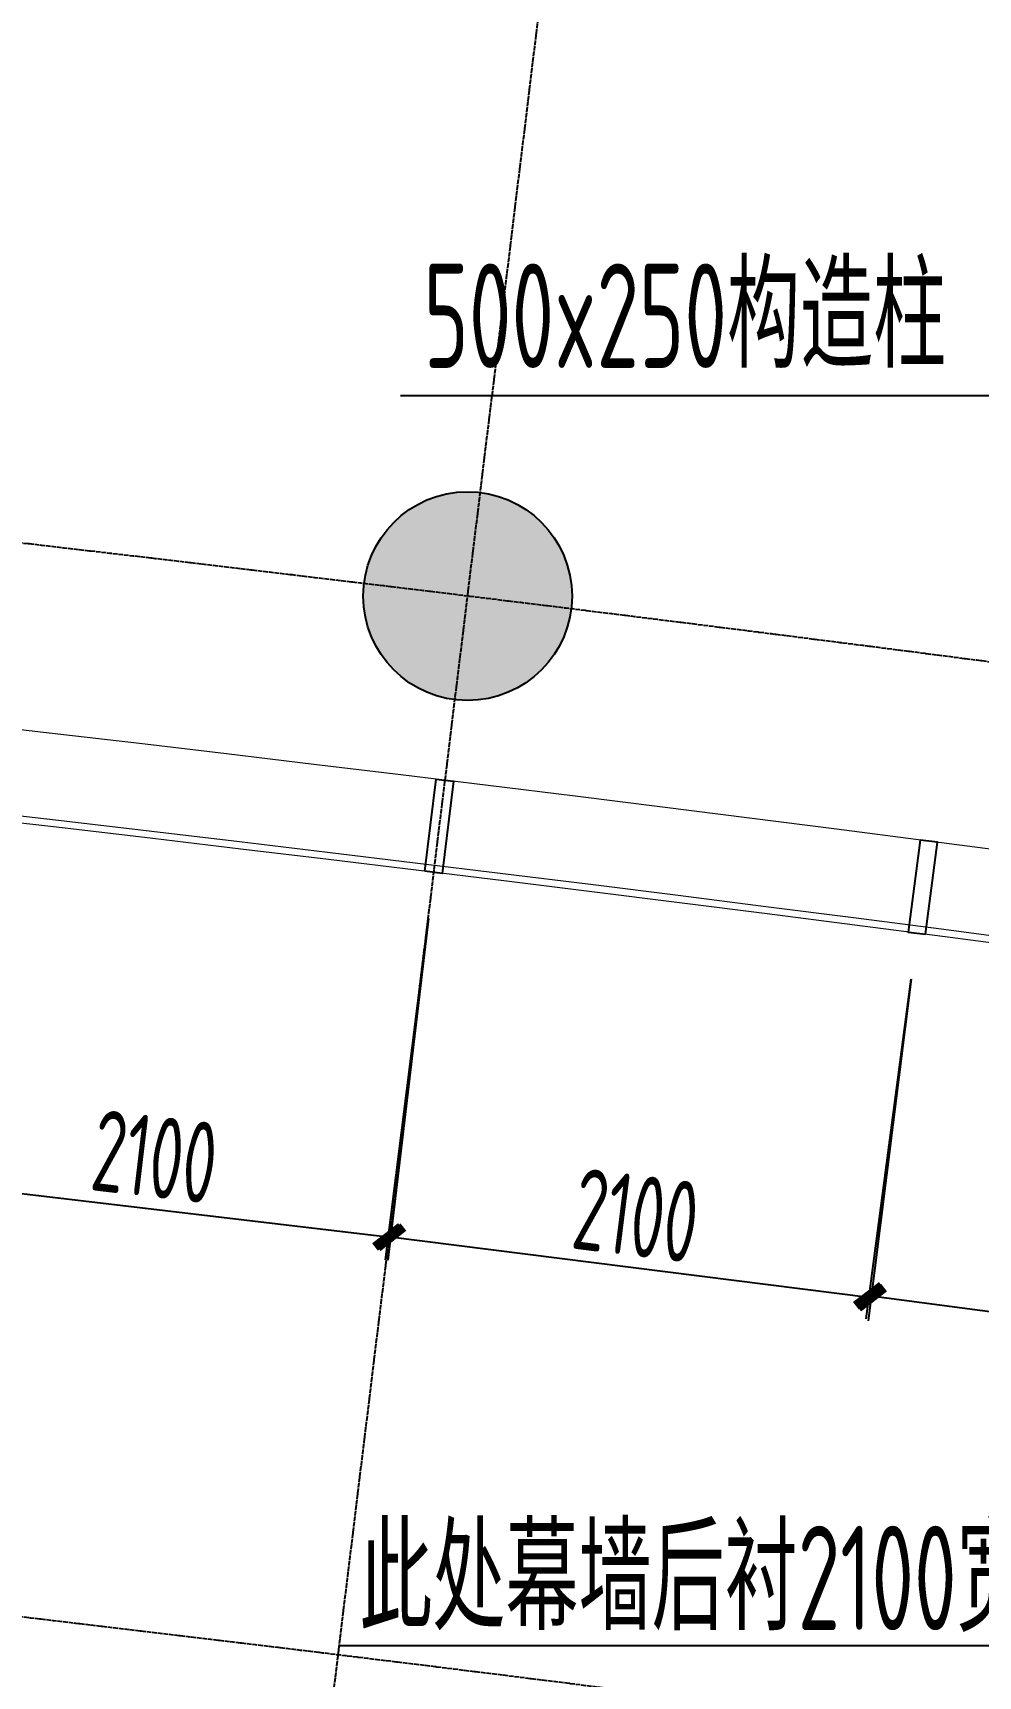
# Model space of a CAD drawing. Header units: millimetres. Extents: x 11677979 to 24947533, y -12764720 to -6308891.
# Drawn here: x 11812495 to 11816570, y -6407306 to -6400220 of the extents above; entities that cross this region are included whole.
import ezdxf
from ezdxf.enums import TextEntityAlignment as Align

# ---------------------------------------------------------------- set-up
doc = ezdxf.new("R2010")
doc.units = ezdxf.units.MM
doc.header["$LTSCALE"] = 10
for name, pattern in [('A2-RG-AXIS$0$CENTER', [2, 1.25, -0.25, 0.25, -0.25]), ('A2-RG-AXIS$0$DOTE', [2.4200000000000004, 2, -0.2, 0.02, -0.2]), ('A2-RI-F4$0$A2-RG-AXIS$0$CENTER', [2, 1.25, -0.25, 0.25, -0.25]), ('A2-RI-F4$0$A2-RG-AXIS$0$DOTE', [2.4200000000000004, 2, -0.2, 0.02, -0.2]), ('A2-RI-F4$0$HIDDEN', [0.375, 0.25, -0.125])]:
    doc.linetypes.add(name, pattern=pattern)
for name, color, linetype in [('A2-RB-F4$0$A-DIMS-100', 1, 'Continuous'), ('A2-RG-AXIS$0$A-GRID', 1, 'A2-RG-AXIS$0$CENTER'), ('A2-RI-F4$0$A-SYMB', 4, 'Continuous'), ('A2-RI-F4$0$A-SYMB-AREA', 4, 'Continuous'), ('A2-RI-F4$0$A-SYMB-NAME', 4, 'Continuous'), ('A2-RI-F4$0$A2-RB-F4$0$A-DIMS-100', 1, 'Continuous'), ('A2-RI-F4$0$A2-RG-AXIS$0$A-GRID', 1, 'A2-RI-F4$0$A2-RG-AXIS$0$CENTER'), ('A2-RI-F4$0$A2-RS-F4$0$A-HATH-GRAY', 8, 'Continuous'), ('A2-RI-F4$0$A2-RS-F4$0$A-WALL-CONC', 6, 'Continuous'), ('A2-RI-F4$0$an-wndw-mull-v', 3, 'Continuous'), ('A2-RI-F4$0$防火卷帘门', 20, 'Continuous'), ('A2-RS-F4$0$A-HATH-GRAY', 8, 'Continuous'), ('A2-RS-F4$0$A-WALL-CONC', 6, 'Continuous')]:
    doc.layers.add(name, color=color, linetype=linetype)
doc.layers.add('A2-RI-F4$0$A-GLAZ', color=140, linetype='Continuous', lineweight=5)
doc.styles.add('A2-RB-F4$0$XD2008', font='hzs.shx', dxfattribs={"width": 0.7, "bigfont": 'hztxt.shx'})
doc.styles.add('A2-RI-F4$0$A2-RB-F4$0$XD2008', font='hzs.shx', dxfattribs={"width": 0.7, "bigfont": 'hztxt.shx'})
doc.styles.add('A2-RI-F4$0$ECADI', font='hzs.shx', dxfattribs={"width": 0.7, "bigfont": 'hztxt.shx'})
doc.dimstyles.new('A2-RB-F4$0$XD100$0', dxfattribs={"dimscale": 100, "dimtxt": 3.5, "dimasz": 1, "dimexe": 1, "dimexo": 2, "dimgap": 0.5, "dimtad": 1, "dimdec": 0, "dimdsep": 46, "dimtxsty": 'A2-RB-F4$0$XD2008', "dimblk1": 'A2-RB-F4$0$_ArchTick', "dimblk2": 'A2-RB-F4$0$_ArchTick', "dimsah": 1, "dimcen": 2.5, "dimclrt": 4, "dimaunit": 1, "dimadec": 0, "dimazin": 0, "dimtfac": 1, "dimtdec": 0, "dimtix": 1, "dimtmove": 1, "dimatfit": 3, "dimfxl": 0, "dimtolj": 1, "dimtzin": 0, "dimarcsym": 0})
doc.dimstyles.new('A2-RI-F4$0$A2-RB-F4$0$XD100$0', dxfattribs={"dimscale": 100, "dimtxt": 3.5, "dimasz": 1, "dimexe": 1, "dimexo": 2, "dimgap": 0.5, "dimtad": 1, "dimdec": 0, "dimdsep": 46, "dimtxsty": 'A2-RI-F4$0$A2-RB-F4$0$XD2008', "dimblk1": 'A2-RI-F4$0$A2-RB-F4$0$_ArchTick', "dimblk2": 'A2-RI-F4$0$A2-RB-F4$0$_ArchTick', "dimsah": 1, "dimcen": 2.5, "dimclrt": 4, "dimaunit": 1, "dimadec": 0, "dimazin": 0, "dimtfac": 1, "dimtdec": 0, "dimtix": 1, "dimtmove": 1, "dimatfit": 3, "dimfxl": 0, "dimtolj": 1, "dimtzin": 0, "dimarcsym": 0})

# ---------------------------------------------------------------- blocks, each defined once
blk = doc.blocks.new('A2-RB-F4$0$_ArchTick')
at = {"color": 0, "linetype": 'ByBlock', "const_width": 0.4}
blk.add_lwpolyline([(-0.5, -0.5), (0.5, 0.5)], dxfattribs=at)
blk = doc.blocks.new('*D376')
at = {"layer": 'A2-RB-F4$0$A-DIMS-100', "color": 0, "lineweight": -2, "transparency": 16777216}
for p, q in [((11816280.89007762, -6404300.679919459), (11816085.86180171, -6405764.94243264)), ((11818362.55766108, -6404577.941705631), (11818167.52938517, -6406042.204218812)), ((11818180.732007, -6405943.079596357), (11816099.06442354, -6405665.817810183))]:
    blk.add_line(p, q, dxfattribs=at)
at = {"layer": 'Defpoints', "color": 0, "transparency": 16777216}
for p in [(11816307.29532128, -6404102.430674547), (11818388.96290474, -6404379.692460721), (11816099.06442354, -6405665.817810183)]:
    blk.add_point(p, dxfattribs=at)
at = {"layer": 'A2-RB-F4$0$A-DIMS-100', "color": 0, "lineweight": -2, "transparency": 16777216, "xscale": 100, "yscale": 100, "zscale": 100}
for p, rotation in [((11816099.06442354, -6405665.817810183), 172.4133045520868), ((11818180.732007, -6405943.079596357), 352.4133045520867)]:
    blk.add_blockref('A2-RB-F4$0$_ArchTick', p, dxfattribs=dict(at, rotation=rotation))
at = {"layer": 'A2-RB-F4$0$A-DIMS-100', "color": 4, "transparency": 16777216, "insert": (11817169.60411438, -6405581.418302746), "char_height": 350, "attachment_point": 5, "rotation": 352.4133045520868, "style": 'A2-RB-F4$0$XD2008'}
blk.add_mtext('\\A1;2100', dxfattribs=at)
blk = doc.blocks.new('*D377')
at = {"layer": 'A2-RB-F4$0$A-DIMS-100', "color": 0, "lineweight": -2, "transparency": 16777216}
for p, q in [((11814198.78959256, -6404038.565102291), (11814013.34243505, -6405511.629341344)), ((11816282.31408371, -6404300.86438582), (11816096.86692619, -6405773.928624873)), ((11816109.35754498, -6405674.711769236), (11814025.83305383, -6405412.412485708))]:
    blk.add_line(p, q, dxfattribs=at)
at = {"layer": 'Defpoints', "color": 0, "transparency": 16777216}
for p in [(11814223.77083013, -6403840.131391019), (11816307.29532127, -6404102.430674547), (11814025.83305383, -6405412.412485708)]:
    blk.add_point(p, dxfattribs=at)
at = {"layer": 'A2-RB-F4$0$A-DIMS-100', "color": 0, "lineweight": -2, "transparency": 16777216, "xscale": 100, "yscale": 100, "zscale": 100}
for p, rotation in [((11814025.83305383, -6405412.412485708), 172.8246617178342), ((11816109.35754498, -6405674.711769236), 352.8246617178341)]:
    blk.add_blockref('A2-RB-F4$0$_ArchTick', p, dxfattribs=dict(at, rotation=rotation))
at = {"layer": 'A2-RB-F4$0$A-DIMS-100', "color": 4, "transparency": 16777216, "insert": (11815095.69919167, -6405320.32420229), "char_height": 350, "attachment_point": 5, "rotation": 352.82466171783415, "style": 'A2-RB-F4$0$XD2008'}
blk.add_mtext('\\A1;2100', dxfattribs=at)
blk = doc.blocks.new('*D381')
at = {"layer": 'A2-RB-F4$0$A-DIMS-100', "color": 0, "lineweight": -2, "transparency": 16777216}
for p, q in [((11812114.8609251, -6403791.405139492), (11811939.99417293, -6405265.762802881)), ((11814200.21485532, -6404038.739336594), (11814025.34810315, -6405513.096999982)), ((11811951.77215847, -6405166.458829866), (11814037.12608869, -6405413.793026967))]:
    blk.add_line(p, q, dxfattribs=at)
at = {"layer": 'Defpoints', "color": 0, "transparency": 16777216}
for p in [(11812138.41689618, -6403592.797193461), (11814223.7708264, -6403840.131390563), (11814037.12608869, -6405413.793026967)]:
    blk.add_point(p, dxfattribs=at)
at = {"layer": 'A2-RB-F4$0$A-DIMS-100', "color": 0, "lineweight": -2, "transparency": 16777216, "xscale": 100, "yscale": 100, "zscale": 100}
for p, rotation in [((11811951.77215847, -6405166.458829866), 173.2360110174465), ((11814037.12608869, -6405413.793026967), 353.2360110174465)]:
    blk.add_blockref('A2-RB-F4$0$_ArchTick', p, dxfattribs=dict(at, rotation=rotation))
at = {"layer": 'A2-RB-F4$0$A-DIMS-100', "color": 4, "transparency": 16777216, "insert": (11813020.94959104, -6405066.691989131), "char_height": 350, "attachment_point": 5, "rotation": 353.23601101744646, "style": 'A2-RB-F4$0$XD2008'}
blk.add_mtext('\\A1;2100', dxfattribs=at)
blk = doc.blocks.new('A2-RG-AXIS')
at = {"layer": 'A2-RG-AXIS$0$A-GRID', "linetype": 'A2-RG-AXIS$0$DOTE'}
blk.add_line((11813447.17114022, -6410192.83385189), (11818325.19021702, -6370289.902941668), dxfattribs=at)
for centre, radius, start, end in [((11778730.70926435, -6694178.721949182), 300799.9999999902, 75.58928463849298, 95.40764398384447), ((11778730.70819431, -6694178.660026948), 293699.9515340837, 75.58928142923537, 95.40764489503492), ((11778730.70819431, -6694178.660026948), 289099.9515340837, 75.58928137402594, 95.40764489503492)]:
    blk.add_arc(centre, radius, start, end, dxfattribs=at)
blk = doc.blocks.new('A2-RI-F4$0$A2-RB-F4$0$_ArchTick')
at = {"color": 0, "linetype": 'ByBlock', "const_width": 0.4}
blk.add_lwpolyline([(-0.5, -0.5), (0.5, 0.5)], dxfattribs=at)
blk = doc.blocks.new('*D901')
at = {"layer": 'A2-RI-F4$0$A2-RB-F4$0$A-DIMS-100', "color": 0, "lineweight": -2, "transparency": 16777216}
for p, q in [((11816280.89007762, -6404300.679919459), (11816085.86180171, -6405764.94243264)), ((11818362.55766108, -6404577.941705631), (11818167.52938517, -6406042.204218812)), ((11818180.732007, -6405943.079596357), (11816099.06442354, -6405665.817810183))]:
    blk.add_line(p, q, dxfattribs=at)
at = {"layer": 'Defpoints', "color": 0, "transparency": 16777216}
for p in [(11816307.29532128, -6404102.430674547), (11818388.96290474, -6404379.692460721), (11816099.06442354, -6405665.817810183)]:
    blk.add_point(p, dxfattribs=at)
at = {"layer": 'A2-RI-F4$0$A2-RB-F4$0$A-DIMS-100', "color": 0, "lineweight": -2, "transparency": 16777216, "xscale": 100, "yscale": 100, "zscale": 100}
for p, rotation in [((11816099.06442354, -6405665.817810183), 172.4133045520868), ((11818180.732007, -6405943.079596357), 352.4133045520867)]:
    blk.add_blockref('A2-RI-F4$0$A2-RB-F4$0$_ArchTick', p, dxfattribs=dict(at, rotation=rotation))
at = {"layer": 'A2-RI-F4$0$A2-RB-F4$0$A-DIMS-100', "color": 4, "transparency": 16777216, "insert": (11817169.60411438, -6405581.418302746), "char_height": 350, "attachment_point": 5, "rotation": 352.4133045520868, "style": 'A2-RI-F4$0$A2-RB-F4$0$XD2008'}
blk.add_mtext('\\A1;2100', dxfattribs=at)
blk = doc.blocks.new('*D902')
at = {"layer": 'A2-RI-F4$0$A2-RB-F4$0$A-DIMS-100', "color": 0, "lineweight": -2, "transparency": 16777216}
for p, q in [((11814198.78959256, -6404038.565102291), (11814013.34243505, -6405511.629341344)), ((11816282.31408371, -6404300.86438582), (11816096.86692619, -6405773.928624873)), ((11816109.35754498, -6405674.711769236), (11814025.83305383, -6405412.412485708))]:
    blk.add_line(p, q, dxfattribs=at)
at = {"layer": 'Defpoints', "color": 0, "transparency": 16777216}
for p in [(11814223.77083013, -6403840.131391019), (11816307.29532127, -6404102.430674547), (11814025.83305383, -6405412.412485708)]:
    blk.add_point(p, dxfattribs=at)
at = {"layer": 'A2-RI-F4$0$A2-RB-F4$0$A-DIMS-100', "color": 0, "lineweight": -2, "transparency": 16777216, "xscale": 100, "yscale": 100, "zscale": 100}
for p, rotation in [((11814025.83305383, -6405412.412485708), 172.8246617178342), ((11816109.35754498, -6405674.711769236), 352.8246617178341)]:
    blk.add_blockref('A2-RI-F4$0$A2-RB-F4$0$_ArchTick', p, dxfattribs=dict(at, rotation=rotation))
at = {"layer": 'A2-RI-F4$0$A2-RB-F4$0$A-DIMS-100', "color": 4, "transparency": 16777216, "insert": (11815095.69919167, -6405320.32420229), "char_height": 350, "attachment_point": 5, "rotation": 352.82466171783415, "style": 'A2-RI-F4$0$A2-RB-F4$0$XD2008'}
blk.add_mtext('\\A1;2100', dxfattribs=at)
blk = doc.blocks.new('*D906')
at = {"layer": 'A2-RI-F4$0$A2-RB-F4$0$A-DIMS-100', "color": 0, "lineweight": -2, "transparency": 16777216}
for p, q in [((11812114.8609251, -6403791.405139492), (11811939.99417293, -6405265.762802881)), ((11814200.21485532, -6404038.739336594), (11814025.34810315, -6405513.096999982)), ((11811951.77215847, -6405166.458829866), (11814037.12608869, -6405413.793026967))]:
    blk.add_line(p, q, dxfattribs=at)
at = {"layer": 'Defpoints', "color": 0, "transparency": 16777216}
for p in [(11812138.41689618, -6403592.797193461), (11814223.7708264, -6403840.131390563), (11814037.12608869, -6405413.793026967)]:
    blk.add_point(p, dxfattribs=at)
at = {"layer": 'A2-RI-F4$0$A2-RB-F4$0$A-DIMS-100', "color": 0, "lineweight": -2, "transparency": 16777216, "xscale": 100, "yscale": 100, "zscale": 100}
for p, rotation in [((11811951.77215847, -6405166.458829866), 173.2360110174465), ((11814037.12608869, -6405413.793026967), 353.2360110174465)]:
    blk.add_blockref('A2-RI-F4$0$A2-RB-F4$0$_ArchTick', p, dxfattribs=dict(at, rotation=rotation))
at = {"layer": 'A2-RI-F4$0$A2-RB-F4$0$A-DIMS-100', "color": 4, "transparency": 16777216, "insert": (11813020.94959104, -6405066.691989131), "char_height": 350, "attachment_point": 5, "rotation": 353.23601101744646, "style": 'A2-RI-F4$0$A2-RB-F4$0$XD2008'}
blk.add_mtext('\\A1;2100', dxfattribs=at)
blk = doc.blocks.new('A2-RI-F4$0$A2-RG-AXIS')
at = {"layer": 'A2-RI-F4$0$A2-RG-AXIS$0$A-GRID', "linetype": 'A2-RI-F4$0$A2-RG-AXIS$0$DOTE'}
blk.add_line((11813447.17114022, -6410192.83385189), (11818325.19021702, -6370289.902941668), dxfattribs=at)
for centre, radius, start, end in [((11778730.70926435, -6694178.721949182), 300799.9999999902, 75.58928463849298, 95.40764398384447), ((11778730.70819431, -6694178.660026948), 293699.9515340837, 75.58928142923537, 95.40764489503492), ((11778730.70819431, -6694178.660026948), 289099.9515340837, 75.58928137402594, 95.40764489503492)]:
    blk.add_arc(centre, radius, start, end, dxfattribs=at)
blk = doc.blocks.new('A2-RI-F4$0$A2-RS-F4')
at = {"layer": 'A2-RI-F4$0$A2-RS-F4$0$A-HATH-GRAY', "ltscale": 3}
h = blk.add_hatch(color=256, dxfattribs=at)
h.paths.add_polyline_path([(11780370.89755086, -6378132.782792893), (11781370.87417263, -6378139.55443527), (11781379.67800279, -6376839.580863897), (11780379.70138101, -6376832.809221519)])
h.paths.add_polyline_path([(11771295.27564643, -6378216.197546514), (11772295.03483666, -6378194.253035512), (11772266.5069368, -6376894.564468444), (11771266.73910292, -6376916.115187177)])
h.paths.add_polyline_path([(11789445.17112454, -6378310.198236045), (11790444.54168875, -6378345.673232787), (11790490.65924199, -6377046.489880169), (11789491.30265092, -6377010.621244233)])
h.paths.add_polyline_path([(11794061.0047061, -6377995.566527516), (11794659.76819639, -6378034.064633409), (11794711.10463453, -6377235.625744862), (11794112.34099576, -6377197.127629422)])
h.paths.add_polyline_path([(11762225.78675684, -6378559.980374771), (11763224.50359892, -6378509.337805177), (11763158.64822897, -6377210.610911016), (11762159.93138714, -6377261.253480596)])
h.paths.add_polyline_path([(11756037.94498854, -6378647.01814434), (11756835.42480313, -6378583.579123507), (11756756.11594025, -6377586.650439977), (11755958.63612566, -6377650.089460809)])
h.paths.add_polyline_path([(11801644.36177372, -6378461.795606661), (11802243.12541249, -6378500.293722101), (11802294.45800298, -6377701.854586166), (11801695.69264424, -6377663.356360138)])
h.paths.add_polyline_path([(11751541.31840326, -6379498.702455024), (11752338.78286353, -6379435.26465562), (11752219.84924088, -6377939.956459403), (11751422.36767903, -6378003.395619228)])
h.paths.add_polyline_path([(11807663.938267, -6379405.663604804), (11808460.48668476, -6379479.897142787), (11808571.83602485, -6378285.07346441), (11807775.31205818, -6378210.58898552)])
h.paths.add_polyline_path([(11816584.79090101, -6380403.180904732), (11817577.33728926, -6380525.051795942), (11817735.76549338, -6379234.740036699), (11816743.21910513, -6379112.869145487)])
h.paths.add_polyline_path([(11825579.43333334, -6381618.61778286), (11826568.15095204, -6381768.411835417), (11826762.88505011, -6380483.080985126), (11825774.1674314, -6380333.286932572)])
h.paths.add_polyline_path([(11793833.19719825, -6381538.642010352), (11794431.96253365, -6381577.140599572), (11794483.29897179, -6380778.701711025), (11793884.53533302, -6380740.203595584)])
h.paths.add_polyline_path([(11801416.57157933, -6382004.630992735), (11802015.33521809, -6382043.129108172), (11802066.67260773, -6381244.675421046), (11801467.90709214, -6381206.179634506)])
h.paths.add_polyline_path([(11834536.38714455, -6383084.909703042), (11835520.39295434, -6383263.035534266), (11835751.95442764, -6381983.822661661), (11834767.94861785, -6381805.696830438)])
h.paths.add_polyline_path([(11843441.66666962, -6384836.765730232), (11844420.1516999, -6385043.070307644), (11844688.34843555, -6383771.036819221), (11843709.86340527, -6383564.73224181)])
h.paths.add_polyline_path([(11849706.83636043, -6386047.736931622), (11850486.43372208, -6386227.435516321), (11850720.76188103, -6385255.226828801), (11849941.16451938, -6385075.5282441)])
h.paths.add_polyline_path([(11756683.39986626, -6386771.73012858), (11757480.73275718, -6386706.432825881), (11757402.3493593, -6385711.295398135), (11756604.86865006, -6385774.734490136)])
h.paths.add_polyline_path([(11752167.79794693, -6387373.911853275), (11752965.26716919, -6387310.473653751), (11752846.31887602, -6385815.197344893), (11752048.83909802, -6385878.636362814)])
h.paths.add_polyline_path([(11854131.93342455, -6387106.544216941), (11854911.53078619, -6387286.24280164), (11855145.85894511, -6386314.034114113), (11854366.2615835, -6386134.335529419)])
h.paths.add_polyline_path([(11793236.40739371, -6390820.55180971), (11793835.1729093, -6390859.047596249), (11793886.50367045, -6390060.697002236), (11793287.73815487, -6390022.201215696)])
h.paths.add_polyline_path([(11800819.82429774, -6391285.87943023), (11801418.58965648, -6391324.377656254), (11801469.92437464, -6390525.938657123), (11800871.16073588, -6390487.440541684)])
h.paths.add_polyline_path([(11847832.22910198, -6393825.331696717), (11848611.82641846, -6394005.030468771), (11848846.15462257, -6393032.821593896), (11848066.55726093, -6392853.123009195)])
h.paths.add_polyline_path([(11780263.22846494, -6394032.416479454), (11781263.20557429, -6394039.182631473), (11781272.00815791, -6392739.216306193), (11780272.03428096, -6392732.050787436)])
h.paths.add_polyline_path([(11771644.19337135, -6394112.368671072), (11772643.95256158, -6394090.42416007), (11772615.42466172, -6392790.735593002), (11771615.65682784, -6392812.286311734)])
h.paths.add_polyline_path([(11788881.00389713, -6394200.186132187), (11789880.37446134, -6394235.661128929), (11789926.49201458, -6392936.47777631), (11788927.13542351, -6392900.609140375)])
h.paths.add_polyline_path([(11793008.60330553, -6394363.630148089), (11793607.36694429, -6394402.128263529), (11793658.70338243, -6393603.689374982), (11793059.93974367, -6393565.191259542)])
h.paths.add_polyline_path([(11763031.00361343, -6394439.578159787), (11764029.72045525, -6394388.935590206), (11763963.86508529, -6393090.208696045), (11762965.14821984, -6393140.851266822)])
h.paths.add_polyline_path([(11757322.63369773, -6394796.642427704), (11758119.96658747, -6394731.345125102), (11758040.8090929, -6393736.271379213), (11757243.32838366, -6393799.710471213)])
h.paths.add_polyline_path([(11800592.0339871, -6394828.716624237), (11801190.79762586, -6394867.214739674), (11801242.13578398, -6394068.775961717), (11800643.37042524, -6394030.277735691)])
h.paths.add_polyline_path([(11852257.37197134, -6394883.948939756), (11853036.96933298, -6395063.647524455), (11853271.29749193, -6394091.438836934), (11852491.70013029, -6393911.740252233)])
h.paths.add_polyline_path([(11752786.32793951, -6395149.47954925), (11753583.80864874, -6395086.040457249), (11753464.86035124, -6393590.764127428), (11752667.379642, -6393654.203219429)])
h.paths.add_polyline_path([(11806188.54669958, -6395237.063407816), (11806985.09511734, -6395311.296945799), (11807096.44551313, -6394116.473366143), (11806299.92049076, -6394041.988788532)])
h.paths.add_polyline_path([(11814655.74438135, -6396185.997153974), (11815648.35495819, -6396307.344134583), (11815806.10207776, -6395016.948932264), (11814813.49150092, -6394895.601951655)])
h.paths.add_polyline_path([(11823197.50040783, -6397340.424610198), (11824186.21886505, -6397490.213128009), (11824380.9531505, -6396204.88311268), (11823392.23469328, -6396055.094594865)])
h.paths.add_polyline_path([(11831681.58349066, -6398728.63425007), (11832662.96621463, -6398920.686832826), (11832912.63254052, -6397644.883942458), (11831931.24981655, -6397452.831359704)])
h.paths.add_polyline_path([(11840163.98328786, -6400382.520731646), (11841142.46809188, -6400588.826382169), (11841410.66622259, -6399316.793187883), (11840432.18141856, -6399110.487537359)])
edge = h.paths.add_edge_path()
edge.add_arc((11780719.10251, -6400485.439439259), 449.999988079071, 0, 360)
edge = h.paths.add_edge_path()
edge.add_arc((11772285.60305141, -6400549.445431401), 449.999988079071, 0, 360)
edge = h.paths.add_edge_path()
edge.add_arc((11789151.83263754, -6400663.663280121), 449.999988079071, 0, 360)
edge = h.paths.add_edge_path()
edge.add_arc((11763856.98280831, -6400855.585750488), 449.999988079071, 0, 360)
h.paths.add_polyline_path([(11845945.90122119, -6401651.554094728), (11846725.4625831, -6401831.244381424), (11846959.82680723, -6400859.04400699), (11846180.22944558, -6400679.345422289)])
edge = h.paths.add_edge_path()
edge.add_arc((11797575.54345276, -6401083.914876501), 449.999988079071, 0, 360)
edge = h.paths.add_edge_path()
edge.add_arc((11755440.6326134, -6401403.616570349), 450.5000114440918, 0, 360)
edge = h.paths.add_edge_path()
edge.add_arc((11805983.69034955, -6401745.883306344), 449.999988079071, 0, 360)
h.paths.add_polyline_path([(11850371.09177984, -6402709.973765338), (11851150.68914149, -6402889.672350037), (11851385.01730044, -6401917.463662516), (11850605.45593853, -6401737.773375819)])
edge = h.paths.add_edge_path()
edge.add_arc((11814369.38359124, -6402649.002032681), 449.999988079071, 0, 360)
edge = h.paths.add_edge_path()
edge.add_arc((11822725.677854, -6403792.543501194), 449.999988079071, 0, 360)
edge = h.paths.add_edge_path()
edge.add_arc((11831045.69198951, -6405175.540651114), 449.999988079071, 0, 360)
edge = h.paths.add_edge_path()
edge.add_arc((11839322.56812231, -6406796.880610892), 450.5000114440918, 0, 360)
edge = h.paths.add_edge_path()
edge.add_arc((11847549.46339929, -6408655.217578304), 450.5000114440918, 0, 360)
at = {"layer": 'A2-RI-F4$0$A2-RS-F4$0$A-WALL-CONC'}
blk.add_circle((11814369.38359124, -6402649.002032681), 449.999988079071, dxfattribs=at)
blk = doc.blocks.new('A2-RI-F4$0$5erhfh')
at = {"layer": 'A2-RI-F4$0$A-SYMB-AREA', "style": 'A2-RI-F4$0$ECADI', "width": 0.7}
blk.add_attdef('340M2', text='', height=2.5, dxfattribs=at).set_placement((0, 1.25), align=Align.MIDDLE_LEFT)
at = {"layer": 'A2-RI-F4$0$A-SYMB-NAME', "style": 'A2-RI-F4$0$ECADI', "width": 0.7}
blk.add_attdef('CHINESENAME', (-12.29193252821193, 3.0875), '', height=4.5, dxfattribs=at)
blk = doc.blocks.new('A2-RI-F4$0$5yrthfh')
at = {"layer": 'A2-RI-F4$0$an-wndw-mull-v'}
blk.add_lwpolyline([(3.246805800125003, -37.35917895194143), (402.0092375874519, -3.495651107281446), (395.515625981614, 71.22270679939538), (-3.246805801987648, 37.35917895380408), (3.246805800125003, -37.35917895194143)], close=True, dxfattribs=at)
blk = doc.blocks.new('A2-RI-F4$0$A$C047A065C')
at = {"xscale": -1, "rotation": 267.8565449647339}
blk.add_blockref('A2-RI-F4$0$5yrthfh', (58782.02933447808, -2436.492186782882), dxfattribs=at)
at = {"rotation": 77.7931922267385}
blk.add_blockref('A2-RI-F4$0$5yrthfh', (60865.633825358, -2698.793899144046), dxfattribs=at)
blk = doc.blocks.new('A2-RS-F4')
at = {"layer": 'A2-RS-F4$0$A-HATH-GRAY', "ltscale": 3}
h = blk.add_hatch(color=256, dxfattribs=at)
h.paths.add_polyline_path([(11780370.89755086, -6378132.782792893), (11781370.87417263, -6378139.55443527), (11781379.67800279, -6376839.580863897), (11780379.70138101, -6376832.809221519)])
h.paths.add_polyline_path([(11771295.27564643, -6378216.197546514), (11772295.03483666, -6378194.253035512), (11772266.5069368, -6376894.564468444), (11771266.73910292, -6376916.115187177)])
h.paths.add_polyline_path([(11789445.17112454, -6378310.198236045), (11790444.54168875, -6378345.673232787), (11790490.65924199, -6377046.489880169), (11789491.30265092, -6377010.621244233)])
h.paths.add_polyline_path([(11794061.0047061, -6377995.566527516), (11794659.76819639, -6378034.064633409), (11794711.10463453, -6377235.625744862), (11794112.34099576, -6377197.127629422)])
h.paths.add_polyline_path([(11762225.78675684, -6378559.980374771), (11763224.50359892, -6378509.337805177), (11763158.64822897, -6377210.610911016), (11762159.93138714, -6377261.253480596)])
h.paths.add_polyline_path([(11756037.94498854, -6378647.01814434), (11756835.42480313, -6378583.579123507), (11756756.11594025, -6377586.650439977), (11755958.63612566, -6377650.089460809)])
h.paths.add_polyline_path([(11801644.36177372, -6378461.795606661), (11802243.12541249, -6378500.293722101), (11802294.45800298, -6377701.854586166), (11801695.69264424, -6377663.356360138)])
h.paths.add_polyline_path([(11751541.31840326, -6379498.702455024), (11752338.78286353, -6379435.26465562), (11752219.84924088, -6377939.956459403), (11751422.36767903, -6378003.395619228)])
h.paths.add_polyline_path([(11807663.938267, -6379405.663604804), (11808460.48668476, -6379479.897142787), (11808571.83602485, -6378285.07346441), (11807775.31205818, -6378210.58898552)])
h.paths.add_polyline_path([(11816584.79090101, -6380403.180904732), (11817577.33728926, -6380525.051795942), (11817735.76549338, -6379234.740036699), (11816743.21910513, -6379112.869145487)])
h.paths.add_polyline_path([(11825579.43333334, -6381618.61778286), (11826568.15095204, -6381768.411835417), (11826762.88505011, -6380483.080985126), (11825774.1674314, -6380333.286932572)])
h.paths.add_polyline_path([(11793833.19719825, -6381538.642010352), (11794431.96253365, -6381577.140599572), (11794483.29897179, -6380778.701711025), (11793884.53533302, -6380740.203595584)])
h.paths.add_polyline_path([(11801416.57157933, -6382004.630992735), (11802015.33521809, -6382043.129108172), (11802066.67260773, -6381244.675421046), (11801467.90709214, -6381206.179634506)])
h.paths.add_polyline_path([(11834536.38714455, -6383084.909703042), (11835520.39295434, -6383263.035534266), (11835751.95442764, -6381983.822661661), (11834767.94861785, -6381805.696830438)])
h.paths.add_polyline_path([(11843441.66666962, -6384836.765730232), (11844420.1516999, -6385043.070307644), (11844688.34843555, -6383771.036819221), (11843709.86340527, -6383564.73224181)])
h.paths.add_polyline_path([(11849706.83636043, -6386047.736931622), (11850486.43372208, -6386227.435516321), (11850720.76188103, -6385255.226828801), (11849941.16451938, -6385075.5282441)])
h.paths.add_polyline_path([(11756683.39986626, -6386771.73012858), (11757480.73275718, -6386706.432825881), (11757402.3493593, -6385711.295398135), (11756604.86865006, -6385774.734490136)])
h.paths.add_polyline_path([(11752167.79794693, -6387373.911853275), (11752965.26716919, -6387310.473653751), (11752846.31887602, -6385815.197344893), (11752048.83909802, -6385878.636362814)])
h.paths.add_polyline_path([(11854131.93342455, -6387106.544216941), (11854911.53078619, -6387286.24280164), (11855145.85894511, -6386314.034114113), (11854366.2615835, -6386134.335529419)])
h.paths.add_polyline_path([(11793236.40739371, -6390820.55180971), (11793835.1729093, -6390859.047596249), (11793886.50367045, -6390060.697002236), (11793287.73815487, -6390022.201215696)])
h.paths.add_polyline_path([(11800819.82429774, -6391285.87943023), (11801418.58965648, -6391324.377656254), (11801469.92437464, -6390525.938657123), (11800871.16073588, -6390487.440541684)])
h.paths.add_polyline_path([(11847832.22910198, -6393825.331696717), (11848611.82641846, -6394005.030468771), (11848846.15462257, -6393032.821593896), (11848066.55726093, -6392853.123009195)])
h.paths.add_polyline_path([(11780263.22846494, -6394032.416479454), (11781263.20557429, -6394039.182631473), (11781272.00815791, -6392739.216306193), (11780272.03428096, -6392732.050787436)])
h.paths.add_polyline_path([(11771644.19337135, -6394112.368671072), (11772643.95256158, -6394090.42416007), (11772615.42466172, -6392790.735593002), (11771615.65682784, -6392812.286311734)])
h.paths.add_polyline_path([(11788881.00389713, -6394200.186132187), (11789880.37446134, -6394235.661128929), (11789926.49201458, -6392936.47777631), (11788927.13542351, -6392900.609140375)])
h.paths.add_polyline_path([(11793008.60330553, -6394363.630148089), (11793607.36694429, -6394402.128263529), (11793658.70338243, -6393603.689374982), (11793059.93974367, -6393565.191259542)])
h.paths.add_polyline_path([(11763031.00361343, -6394439.578159787), (11764029.72045525, -6394388.935590206), (11763963.86508529, -6393090.208696045), (11762965.14821984, -6393140.851266822)])
h.paths.add_polyline_path([(11757322.63369773, -6394796.642427704), (11758119.96658747, -6394731.345125102), (11758040.8090929, -6393736.271379213), (11757243.32838366, -6393799.710471213)])
h.paths.add_polyline_path([(11800592.0339871, -6394828.716624237), (11801190.79762586, -6394867.214739674), (11801242.13578398, -6394068.775961717), (11800643.37042524, -6394030.277735691)])
h.paths.add_polyline_path([(11852257.37197134, -6394883.948939756), (11853036.96933298, -6395063.647524455), (11853271.29749193, -6394091.438836934), (11852491.70013029, -6393911.740252233)])
h.paths.add_polyline_path([(11752786.32793951, -6395149.47954925), (11753583.80864874, -6395086.040457249), (11753464.86035124, -6393590.764127428), (11752667.379642, -6393654.203219429)])
h.paths.add_polyline_path([(11806188.54669958, -6395237.063407816), (11806985.09511734, -6395311.296945799), (11807096.44551313, -6394116.473366143), (11806299.92049076, -6394041.988788532)])
h.paths.add_polyline_path([(11814655.74438135, -6396185.997153974), (11815648.35495819, -6396307.344134583), (11815806.10207776, -6395016.948932264), (11814813.49150092, -6394895.601951655)])
h.paths.add_polyline_path([(11823197.50040783, -6397340.424610198), (11824186.21886505, -6397490.213128009), (11824380.9531505, -6396204.88311268), (11823392.23469328, -6396055.094594865)])
h.paths.add_polyline_path([(11831681.58349066, -6398728.63425007), (11832662.96621463, -6398920.686832826), (11832912.63254052, -6397644.883942458), (11831931.24981655, -6397452.831359704)])
h.paths.add_polyline_path([(11840163.98328786, -6400382.520731646), (11841142.46809188, -6400588.826382169), (11841410.66622259, -6399316.793187883), (11840432.18141856, -6399110.487537359)])
edge = h.paths.add_edge_path()
edge.add_arc((11780719.10251, -6400485.439439259), 449.999988079071, 0, 360)
edge = h.paths.add_edge_path()
edge.add_arc((11772285.60305141, -6400549.445431401), 449.999988079071, 0, 360)
edge = h.paths.add_edge_path()
edge.add_arc((11789151.83263754, -6400663.663280121), 449.999988079071, 0, 360)
edge = h.paths.add_edge_path()
edge.add_arc((11763856.98280831, -6400855.585750488), 449.999988079071, 0, 360)
h.paths.add_polyline_path([(11845945.90122119, -6401651.554094728), (11846725.4625831, -6401831.244381424), (11846959.82680723, -6400859.04400699), (11846180.22944558, -6400679.345422289)])
edge = h.paths.add_edge_path()
edge.add_arc((11797575.54345276, -6401083.914876501), 449.999988079071, 0, 360)
edge = h.paths.add_edge_path()
edge.add_arc((11755440.6326134, -6401403.616570349), 450.5000114440918, 0, 360)
edge = h.paths.add_edge_path()
edge.add_arc((11805983.69034955, -6401745.883306344), 449.999988079071, 0, 360)
h.paths.add_polyline_path([(11850371.09177984, -6402709.973765338), (11851150.68914149, -6402889.672350037), (11851385.01730044, -6401917.463662516), (11850605.45593853, -6401737.773375819)])
edge = h.paths.add_edge_path()
edge.add_arc((11814369.38359124, -6402649.002032681), 449.999988079071, 0, 360)
edge = h.paths.add_edge_path()
edge.add_arc((11822725.677854, -6403792.543501194), 449.999988079071, 0, 360)
edge = h.paths.add_edge_path()
edge.add_arc((11831045.69198951, -6405175.540651114), 449.999988079071, 0, 360)
edge = h.paths.add_edge_path()
edge.add_arc((11839322.56812231, -6406796.880610892), 450.5000114440918, 0, 360)
edge = h.paths.add_edge_path()
edge.add_arc((11847549.46339929, -6408655.217578304), 450.5000114440918, 0, 360)
at = {"layer": 'A2-RS-F4$0$A-WALL-CONC'}
blk.add_circle((11814369.38359124, -6402649.002032681), 449.999988079071, dxfattribs=at)
blk = doc.blocks.new('A2-RB-F4')
at = {"layer": 'A2-RB-F4$0$A-DIMS-100'}
for p1, p2, distance, picture, middle in [((11812138.41689618, -6403592.797193462), (11814223.7708264, -6403840.131390563), -1584.6915169847862, '*D381', (11813020.94959104, -6405066.691989131)), ((11816307.29532128, -6404102.430674547), (11814223.77083013, -6403840.131391019), 1584.6915169846786, '*D377', (11815095.69919167, -6405320.32420229)), ((11818388.96290474, -6404379.69246072), (11816307.29532128, -6404102.430674547), 1577.1935336685028, '*D376', (11817169.60411438, -6405581.418302746))]:
    dim = blk.add_aligned_dim(p1=p1, p2=p2, distance=distance, dimstyle='A2-RB-F4$0$XD100$0', dxfattribs=at)
    dim.commit()
    dim.dimension.update_dxf_attribs({"geometry": picture, "text_midpoint": middle})
blk = doc.blocks.new('A2-RI-F4$0$A2-RB-F4')
at = {"layer": 'A2-RI-F4$0$A2-RB-F4$0$A-DIMS-100'}
for p1, p2, distance, picture, middle in [((11812138.41689618, -6403592.797193462), (11814223.7708264, -6403840.131390563), -1584.6915169847862, '*D906', (11813020.94959104, -6405066.691989131)), ((11816307.29532128, -6404102.430674547), (11814223.77083013, -6403840.131391019), 1584.6915169846786, '*D902', (11815095.69919167, -6405320.32420229)), ((11818388.96290474, -6404379.69246072), (11816307.29532128, -6404102.430674547), 1577.1935336685028, '*D901', (11817169.60411438, -6405581.418302746))]:
    dim = blk.add_aligned_dim(p1=p1, p2=p2, distance=distance, dimstyle='A2-RI-F4$0$A2-RB-F4$0$XD100$0', dxfattribs=at)
    dim.commit()
    dim.dimension.update_dxf_attribs({"geometry": picture, "text_midpoint": middle})
blk = doc.blocks.new('A2-RI-F4')
at = {"layer": 'A2-RI-F4$0$A-GLAZ'}
for radius, start, end in [(292899.9999999813, 76.3212353456074, 95.29272843134395), (292529.9999999813, 76.24886511648859, 95.36509944110742), (292499.9999999813, 76.24298926365019, 95.37097526982775)]:
    blk.add_arc((11778730.71032269, -6694178.735253326), radius, start, end, dxfattribs=at)
at = {"layer": 'A2-RI-F4$0$A-SYMB'}
for points in [[(11814079.76738327, -6401784.364642138), (11817244.35523287, -6401784.364642138), (11818226.82217464, -6403701.331432573)], [(11813814.23831952, -6407173.851399194), (11820169.73831952, -6407173.851399194), (11819682.8711023, -6404460.253510537)]]:
    blk.add_lwpolyline(points, dxfattribs=at)
at = {"layer": 'A2-RI-F4$0$防火卷帘门', "linetype": 'A2-RI-F4$0$HIDDEN', "ltscale": 3, "const_width": 100}
blk.add_lwpolyline([(11806586.7955732, -6395274.45203192), (11806375.79640981, -6397514.009425947, -0.02872778098868722), (11840199.36599375, -6402638.318677772), (11839322.56703818, -6406796.878814276)], format="xyb", dxfattribs=at)
for name, p in [('A2-RI-F4$0$A2-RG-AXIS', (0, 0)), ('A2-RI-F4$0$A2-RB-F4', (0, 0)), ('A2-RI-F4$0$A$C047A065C', (11755440.6326134, -6401403.616570366)), ('A2-RI-F4$0$A2-RS-F4', (0, 0))]:
    blk.add_blockref(name, p)
ref = blk.add_blockref('A2-RI-F4$0$5erhfh', (11815925.45634795, -6401973.462349475), dxfattribs=dict(xscale=-100, yscale=100, zscale=100))
ref.add_attrib('CHINESENAME', '500x250构造柱', (11814179.45275036, -6401664.712349356), dxfattribs={"layer": 'A2-RI-F4$0$A-SYMB-NAME', "height": 450, "style": 'A2-RI-F4$0$ECADI', "width": 0.7})
ref = blk.add_blockref('A2-RI-F4$0$5erhfh', (11815131.63720444, -6407416.834427852), dxfattribs=dict(xscale=100, yscale=100, zscale=100))
ref.add_attrib('CHINESENAME', '此处幕墙后衬2100宽的1h防火玻璃隔断', (11813902.44395164, -6407108.084427733), dxfattribs={"layer": 'A2-RI-F4$0$A-SYMB-NAME', "height": 450, "style": 'A2-RI-F4$0$ECADI', "width": 0.7})

msp = doc.modelspace()

# ---------------------------------------------------------------- block references
for name in ['A2-RI-F4', 'A2-RG-AXIS', 'A2-RB-F4', 'A2-RS-F4']:
    msp.add_blockref(name, (0, 0))

doc.saveas('drawing.dxf')
